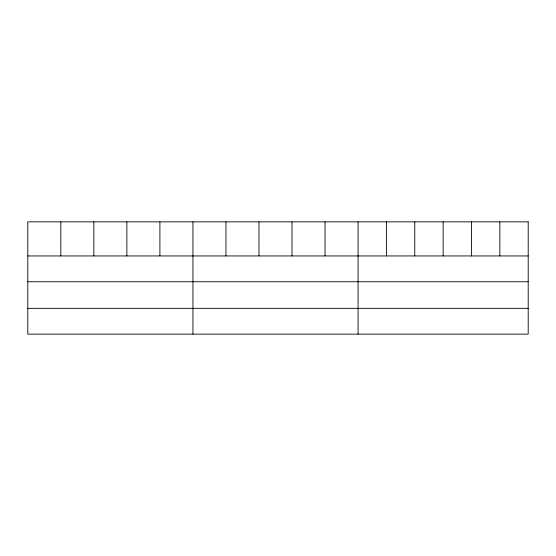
<?xml version="1.0" encoding="UTF-8"?>
<svg xmlns="http://www.w3.org/2000/svg" width="556" height="556" viewBox="0 0 556 556"><rect width="100%" height="100%" fill="white"/><g stroke="black" fill="none" stroke-linecap="round" stroke-linejoin="round"><path stroke-width="0.83" d="M27.8 255.941L528.2 255.941M27.8 281.746L528.2 281.746M27.8 308.337L528.2 308.337M499.844 221.858L499.844 255.941M471.488 221.858L471.488 255.941M443.132 221.858L443.132 255.941M414.776 221.858L414.776 255.941M386.42 221.858L386.42 255.941M358.064 221.858L358.064 334.142M325.038 221.858L325.038 255.941M292.011 221.858L292.011 255.941M258.985 221.858L258.985 255.941M225.958 221.858L225.958 255.941M192.932 221.858L192.932 334.142M159.906 221.858L159.906 255.941M126.879 221.858L126.879 255.941M93.853 221.858L93.853 255.941M60.826 221.858L60.826 255.941M528.2 221.858L27.8 221.858L27.8 334.142L528.2 334.142L528.2 221.858"/></g></svg>
